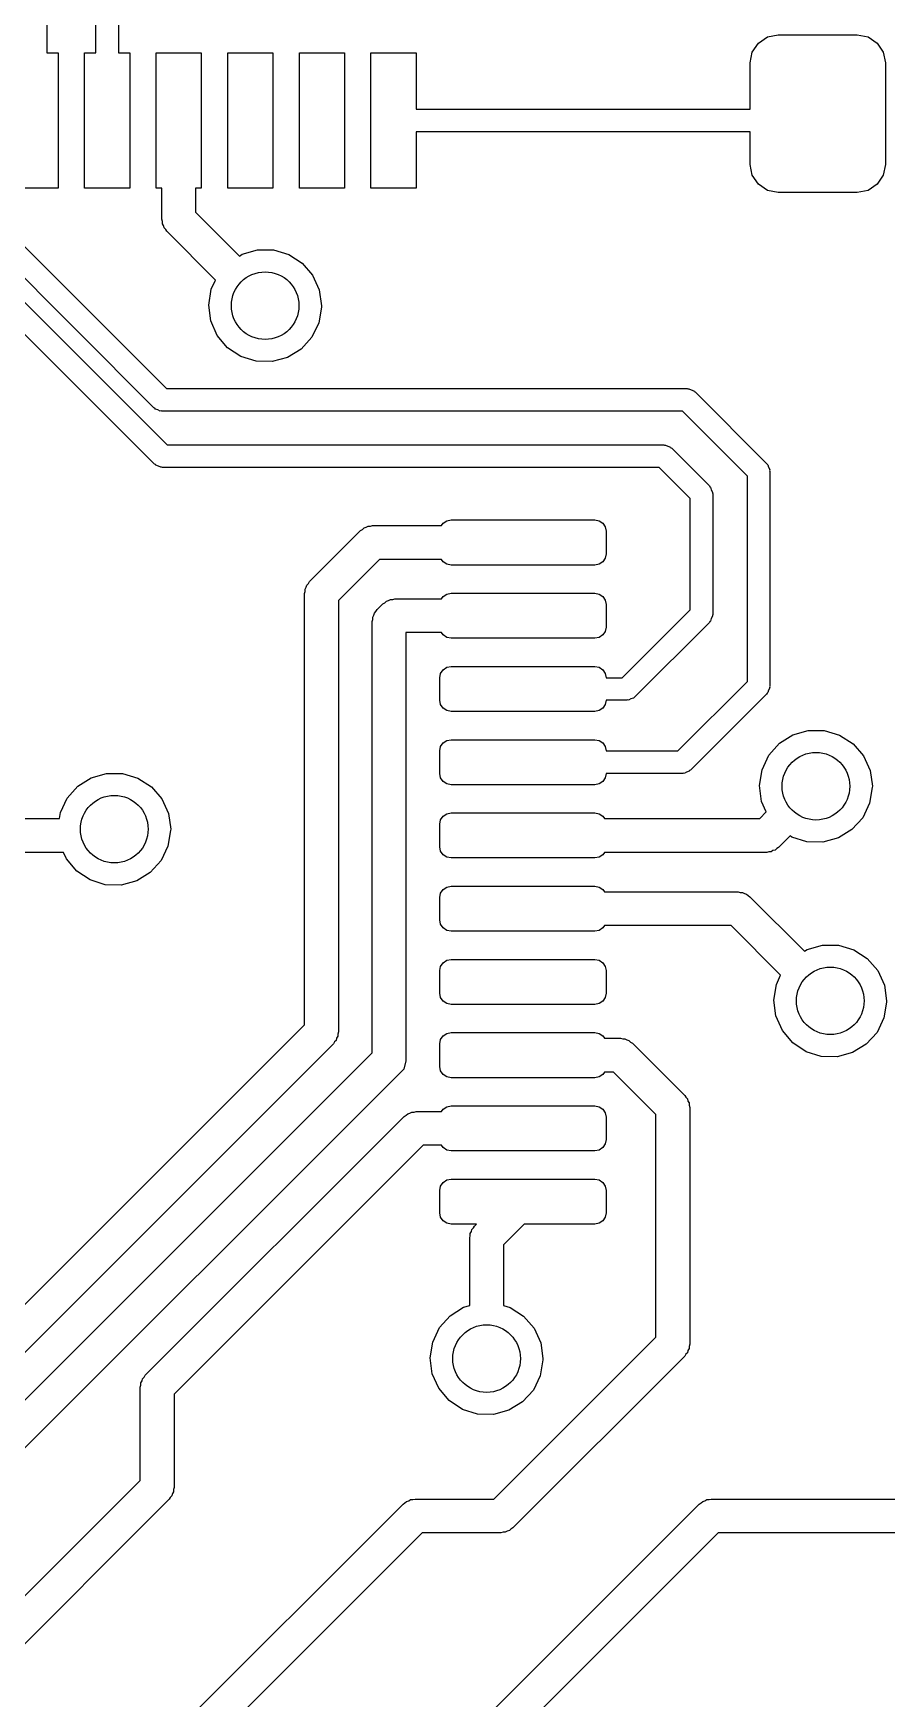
# Model space of a CAD drawing. Extents: x 2.72 to 6.24, y -5.23 to -2.47.
# Drawn here: x 5.352 to 5.65, y -4.244 to -3.662 of the extents above; entities that cross this region are included whole.
import ezdxf

# ---------------------------------------------------------------- set-up
doc = ezdxf.new("R2010")
doc.units = 0
doc.header["$MEASUREMENT"] = 0
doc.layers.add('BLACK', color=7, linetype='CONTINUOUS')

msp = doc.modelspace()

# ---------------------------------------------------------------- linework, layer by layer
at = {"layer": 'BLACK', "linetype": 'CONTINUOUS'}
for p, q in [((5.35644, -3.60226), (5.35644, -3.66874)), ((5.37356, -3.66874), (5.37356, -3.60347)), ((5.38144, -3.6051), (5.38144, -3.66874)), ((5.60276, -3.66852), (5.60489, -3.66532)), ((5.60489, -3.66532), (5.60808, -3.66319)), ((5.60808, -3.66319), (5.61185, -3.66244)), ((5.61185, -3.66244), (5.63941, -3.66244)), ((5.63941, -3.66244), (5.64318, -3.66319)), ((5.64318, -3.66319), (5.64637, -3.66532)), ((5.64637, -3.66532), (5.6485, -3.66852)), ((5.35644, -3.66874), (5.36037, -3.66874)), ((5.36037, -3.66874), (5.36037, -3.71598)), ((5.36963, -3.71598), (5.36963, -3.66874)), ((5.36963, -3.66874), (5.37356, -3.66874)), ((5.38144, -3.66874), (5.38537, -3.66874)), ((5.38537, -3.66874), (5.38537, -3.71598)), ((5.39463, -3.71598), (5.39463, -3.66874)), ((5.39463, -3.66874), (5.41037, -3.66874)), ((5.41037, -3.66874), (5.41037, -3.71598)), ((5.41963, -3.71598), (5.41963, -3.66874)), ((5.41963, -3.66874), (5.43537, -3.66874)), ((5.43537, -3.66874), (5.43537, -3.71598)), ((5.44463, -3.71598), (5.44463, -3.66874)), ((5.44463, -3.66874), (5.46037, -3.66874)), ((5.46037, -3.66874), (5.46037, -3.71598)), ((5.46963, -3.71598), (5.46963, -3.66874)), ((5.46963, -3.66874), (5.48537, -3.66874)), ((5.48537, -3.66874), (5.48537, -3.68843)), ((5.60201, -3.67228), (5.60276, -3.66852)), ((5.6485, -3.66852), (5.64925, -3.67228)), ((5.60201, -3.68843), (5.60201, -3.67228)), ((5.64925, -3.67228), (5.64925, -3.70772)), ((5.48537, -3.68843), (5.60201, -3.68843)), ((5.60201, -3.6963), (5.48537, -3.6963)), ((5.48537, -3.6963), (5.48537, -3.71598)), ((5.60201, -3.70772), (5.60201, -3.6963)), ((5.60276, -3.71148), (5.60201, -3.70772)), ((5.60489, -3.71468), (5.60276, -3.71148)), ((5.6485, -3.71148), (5.64637, -3.71468)), ((5.64925, -3.70772), (5.6485, -3.71148)), ((5.36037, -3.71598), (5.34463, -3.71598)), ((5.38537, -3.71598), (5.36963, -3.71598)), ((5.39659, -3.71598), (5.39463, -3.71598)), ((5.39659, -3.72691), (5.39659, -3.71598)), ((5.41037, -3.71598), (5.40841, -3.71598)), ((5.40841, -3.71598), (5.40841, -3.72446)), ((5.43537, -3.71598), (5.41963, -3.71598)), ((5.46037, -3.71598), (5.44463, -3.71598)), ((5.48537, -3.71598), (5.46963, -3.71598)), ((5.60808, -3.71681), (5.60489, -3.71468)), ((5.61185, -3.71756), (5.60808, -3.71681)), ((5.63941, -3.71756), (5.61185, -3.71756)), ((5.64318, -3.71681), (5.63941, -3.71756)), ((5.64637, -3.71468), (5.64318, -3.71681)), ((5.39386, -3.79278), (5.32472, -3.72364)), ((5.33144, -3.71922), (5.39828, -3.78606)), ((5.3968, -3.72766), (5.39659, -3.72691)), ((5.3968, -3.72844), (5.3968, -3.72766)), ((5.39718, -3.72911), (5.3968, -3.72844)), ((5.39739, -3.72986), (5.39718, -3.72911)), ((5.39794, -3.73041), (5.39739, -3.72986)), ((5.40841, -3.72446), (5.42367, -3.73973)), ((5.39832, -3.73109), (5.39794, -3.73041)), ((5.41536, -3.74812), (5.39832, -3.73109)), ((5.42367, -3.73973), (5.42464, -3.73912)), ((5.42464, -3.73912), (5.43001, -3.73758)), ((5.43001, -3.73758), (5.43559, -3.73762)), ((5.43559, -3.73762), (5.44093, -3.73922)), ((5.44093, -3.73922), (5.44562, -3.74225)), ((5.44562, -3.74225), (5.44926, -3.74648)), ((5.44926, -3.74648), (5.45157, -3.75156)), ((5.41299, -3.75685), (5.41385, -3.75133)), ((5.41385, -3.75133), (5.41536, -3.74812)), ((5.45157, -3.75156), (5.45236, -3.75709)), ((5.34779, -3.75506), (5.39848, -3.80575)), ((5.41372, -3.76238), (5.41299, -3.75685)), ((5.45236, -3.75757), (5.45143, -3.76307)), ((5.45236, -3.75709), (5.45236, -3.75757)), ((5.39406, -3.81247), (5.34338, -3.76178)), ((5.41597, -3.76749), (5.41372, -3.76238)), ((5.45143, -3.76307), (5.449, -3.76809)), ((5.41956, -3.77176), (5.41597, -3.76749)), ((5.449, -3.76809), (5.44525, -3.77223)), ((5.4242, -3.77485), (5.41956, -3.77176)), ((5.42953, -3.77652), (5.4242, -3.77485)), ((5.43511, -3.77662), (5.42953, -3.77652)), ((5.4405, -3.77515), (5.43511, -3.77662)), ((5.44525, -3.77223), (5.4405, -3.77515)), ((5.39828, -3.78606), (5.58, -3.78606)), ((5.58, -3.78606), (5.5803, -3.78616)), ((5.5803, -3.78616), (5.58062, -3.78611)), ((5.58062, -3.78611), (5.58144, -3.78653)), ((5.58144, -3.78653), (5.58231, -3.78681)), ((5.58231, -3.78681), (5.5825, -3.78707)), ((5.5825, -3.78707), (5.58278, -3.78722)), ((5.58278, -3.78722), (5.60778, -3.81222)), ((5.39415, -3.79293), (5.39386, -3.79278)), ((5.39433, -3.79319), (5.39415, -3.79293)), ((5.39521, -3.79347), (5.39433, -3.79319)), ((5.39603, -3.79389), (5.39521, -3.79347)), ((5.39635, -3.79384), (5.39603, -3.79389)), ((5.39665, -3.79394), (5.39635, -3.79384)), ((5.57837, -3.79394), (5.39665, -3.79394)), ((5.60106, -3.81663), (5.57837, -3.79394)), ((5.39848, -3.80575), (5.57185, -3.80575)), ((5.57185, -3.80575), (5.57215, -3.80585)), ((5.57215, -3.80585), (5.57246, -3.8058)), ((5.57246, -3.8058), (5.57328, -3.80622)), ((5.57328, -3.80622), (5.57416, -3.8065)), ((5.57416, -3.8065), (5.57435, -3.80676)), ((5.57435, -3.80676), (5.57463, -3.8069)), ((5.57463, -3.8069), (5.58778, -3.82005)), ((5.39435, -3.81261), (5.39406, -3.81247)), ((5.39453, -3.81287), (5.39435, -3.81261)), ((5.39541, -3.81316), (5.39453, -3.81287)), ((5.39623, -3.81357), (5.39541, -3.81316)), ((5.39654, -3.81352), (5.39623, -3.81357)), ((5.39685, -3.81362), (5.39654, -3.81352)), ((5.57022, -3.81362), (5.39685, -3.81362)), ((5.58106, -3.82447), (5.57022, -3.81362)), ((5.60106, -3.88837), (5.60106, -3.81663)), ((5.60778, -3.81222), (5.60793, -3.8125)), ((5.60793, -3.8125), (5.60819, -3.81269)), ((5.60819, -3.81269), (5.60847, -3.81356)), ((5.60847, -3.81356), (5.60889, -3.81438)), ((5.60889, -3.81438), (5.60884, -3.8147)), ((5.60884, -3.8147), (5.60894, -3.815)), ((5.60894, -3.815), (5.60894, -3.89)), ((5.58778, -3.82005), (5.58793, -3.82034)), ((5.58793, -3.82034), (5.58819, -3.82052)), ((5.58819, -3.82052), (5.58847, -3.8214)), ((5.58847, -3.8214), (5.58889, -3.82222)), ((5.58889, -3.82222), (5.58884, -3.82254)), ((5.58884, -3.82254), (5.58894, -3.82284)), ((5.58894, -3.82284), (5.58894, -3.865)), ((5.58106, -3.86337), (5.58106, -3.82447)), ((5.46665, -3.83528), (5.4672, -3.83473)), ((5.4672, -3.83473), (5.46796, -3.83453)), ((5.46796, -3.83453), (5.46863, -3.83414)), ((5.46863, -3.83414), (5.46941, -3.83414)), ((5.46941, -3.83414), (5.47016, -3.83394)), ((5.47016, -3.83394), (5.49427, -3.83394)), ((5.49427, -3.83394), (5.49481, -3.83312)), ((5.49481, -3.83312), (5.49609, -3.83227)), ((5.49609, -3.83227), (5.4976, -3.83197)), ((5.4976, -3.83197), (5.5478, -3.83197)), ((5.5478, -3.83197), (5.5493, -3.83227)), ((5.5493, -3.83227), (5.55058, -3.83312)), ((5.55058, -3.83312), (5.55143, -3.8344)), ((5.55143, -3.8344), (5.55173, -3.83591)), ((5.44815, -3.8535), (5.46598, -3.83567)), ((5.46598, -3.83567), (5.46665, -3.83528)), ((5.55173, -3.83591), (5.55173, -3.84378)), ((5.4726, -3.84575), (5.45823, -3.86012)), ((5.49427, -3.84575), (5.4726, -3.84575)), ((5.49481, -3.84656), (5.49427, -3.84575)), ((5.49609, -3.84742), (5.49481, -3.84656)), ((5.55058, -3.84656), (5.5493, -3.84742)), ((5.55143, -3.84529), (5.55058, -3.84656)), ((5.55173, -3.84378), (5.55143, -3.84529)), ((5.4976, -3.84772), (5.49609, -3.84742)), ((5.5478, -3.84772), (5.4976, -3.84772)), ((5.5493, -3.84742), (5.5478, -3.84772)), ((5.44642, -3.85768), (5.44662, -3.85693)), ((5.44642, -4.00842), (5.44642, -3.85768)), ((5.44662, -3.85615), (5.44701, -3.85548)), ((5.44662, -3.85693), (5.44662, -3.85615)), ((5.44701, -3.85548), (5.44721, -3.85472)), ((5.44721, -3.85472), (5.44776, -3.85417)), ((5.44776, -3.85417), (5.44815, -3.8535)), ((5.49481, -3.85871), (5.49609, -3.85786)), ((5.49609, -3.85786), (5.4976, -3.85756)), ((5.4976, -3.85756), (5.5478, -3.85756)), ((5.5478, -3.85756), (5.5493, -3.85786)), ((5.5493, -3.85786), (5.55058, -3.85871)), ((5.45823, -3.86012), (5.45823, -4.01086)), ((5.47083, -3.86451), (5.47138, -3.86396)), ((5.47138, -3.86396), (5.47177, -3.86329)), ((5.47177, -3.86329), (5.4738, -3.86126)), ((5.4738, -3.86126), (5.47447, -3.86087)), ((5.47447, -3.86087), (5.47502, -3.86032)), ((5.47502, -3.86032), (5.47577, -3.86012)), ((5.47577, -3.86012), (5.47645, -3.85973)), ((5.47645, -3.85973), (5.47722, -3.85973)), ((5.47722, -3.85973), (5.47797, -3.85953)), ((5.47797, -3.85953), (5.49427, -3.85953)), ((5.49427, -3.85953), (5.49481, -3.85871)), ((5.55058, -3.85871), (5.55143, -3.85999)), ((5.55143, -3.85999), (5.55173, -3.8615)), ((5.55173, -3.8615), (5.55173, -3.86937)), ((5.55735, -3.88709), (5.58106, -3.86337)), ((5.47004, -3.86746), (5.47024, -3.86671)), ((5.47004, -4.0182), (5.47004, -3.86746)), ((5.47024, -3.86593), (5.47063, -3.86526)), ((5.47024, -3.86671), (5.47024, -3.86593)), ((5.47063, -3.86526), (5.47083, -3.86451)), ((5.55173, -3.86937), (5.55143, -3.87088)), ((5.58778, -3.86778), (5.56176, -3.89381)), ((5.58793, -3.8675), (5.58778, -3.86778)), ((5.58819, -3.86731), (5.58793, -3.8675)), ((5.58847, -3.86644), (5.58819, -3.86731)), ((5.58889, -3.86562), (5.58847, -3.86644)), ((5.58894, -3.865), (5.58884, -3.8653)), ((5.58884, -3.8653), (5.58889, -3.86562)), ((5.49427, -3.87134), (5.48185, -3.87134)), ((5.48185, -3.87134), (5.48185, -4.02094)), ((5.49481, -3.87215), (5.49427, -3.87134)), ((5.49609, -3.87301), (5.49481, -3.87215)), ((5.4976, -3.87331), (5.49609, -3.87301)), ((5.5478, -3.87331), (5.4976, -3.87331)), ((5.5493, -3.87301), (5.5478, -3.87331)), ((5.55058, -3.87215), (5.5493, -3.87301)), ((5.55143, -3.87088), (5.55058, -3.87215)), ((5.49366, -3.88709), (5.49396, -3.88558)), ((5.49366, -3.89496), (5.49366, -3.88709)), ((5.49396, -3.88558), (5.49481, -3.8843)), ((5.49481, -3.8843), (5.49609, -3.88345)), ((5.49609, -3.88345), (5.4976, -3.88315)), ((5.4976, -3.88315), (5.5478, -3.88315)), ((5.5478, -3.88315), (5.5493, -3.88345)), ((5.5493, -3.88345), (5.55058, -3.8843)), ((5.55058, -3.8843), (5.55143, -3.88558)), ((5.55143, -3.88558), (5.55173, -3.88709)), ((5.55173, -3.88709), (5.55735, -3.88709)), ((5.57676, -3.91268), (5.60106, -3.88837)), ((5.60778, -3.89278), (5.58117, -3.9194)), ((5.60793, -3.8925), (5.60778, -3.89278)), ((5.60819, -3.89231), (5.60793, -3.8925)), ((5.60847, -3.89144), (5.60819, -3.89231)), ((5.60889, -3.89062), (5.60847, -3.89144)), ((5.60894, -3.89), (5.60884, -3.8903)), ((5.60884, -3.8903), (5.60889, -3.89062)), ((5.49396, -3.89647), (5.49366, -3.89496)), ((5.49481, -3.89774), (5.49396, -3.89647)), ((5.49609, -3.8986), (5.49481, -3.89774)), ((5.4976, -3.8989), (5.49609, -3.8986)), ((5.5478, -3.8989), (5.4976, -3.8989)), ((5.5493, -3.8986), (5.5478, -3.8989)), ((5.55058, -3.89774), (5.5493, -3.8986)), ((5.55143, -3.89647), (5.55058, -3.89774)), ((5.55173, -3.89496), (5.55143, -3.89647)), ((5.55898, -3.89496), (5.55173, -3.89496)), ((5.55928, -3.89486), (5.55898, -3.89496)), ((5.55959, -3.89491), (5.55928, -3.89486)), ((5.56041, -3.89449), (5.55959, -3.89491)), ((5.56129, -3.89421), (5.56041, -3.89449)), ((5.56148, -3.89395), (5.56129, -3.89421)), ((5.56176, -3.89381), (5.56148, -3.89395)), ((5.49396, -3.91117), (5.49481, -3.90989)), ((5.49481, -3.90989), (5.49609, -3.90904)), ((5.49609, -3.90904), (5.4976, -3.90874)), ((5.4976, -3.90874), (5.5478, -3.90874)), ((5.5478, -3.90874), (5.5493, -3.90904)), ((5.5493, -3.90904), (5.55058, -3.90989)), ((5.55058, -3.90989), (5.55143, -3.91117)), ((5.60855, -3.91419), (5.61224, -3.91001)), ((5.61224, -3.91001), (5.61696, -3.90703)), ((5.61696, -3.90703), (5.62233, -3.9055)), ((5.62233, -3.9055), (5.62791, -3.90553)), ((5.62791, -3.90553), (5.63326, -3.90713)), ((5.63326, -3.90713), (5.63794, -3.91017)), ((5.63794, -3.91017), (5.64158, -3.91439)), ((5.49366, -3.91268), (5.49396, -3.91117)), ((5.49366, -3.92055), (5.49366, -3.91268)), ((5.55143, -3.91117), (5.55173, -3.91268)), ((5.55173, -3.91268), (5.57676, -3.91268)), ((5.60618, -3.91924), (5.60855, -3.91419)), ((5.64158, -3.91439), (5.64389, -3.91948)), ((5.36724, -3.92501), (5.37196, -3.92203)), ((5.37196, -3.92203), (5.37733, -3.9205)), ((5.37733, -3.9205), (5.38291, -3.92053)), ((5.38291, -3.92053), (5.38826, -3.92213)), ((5.38826, -3.92213), (5.39294, -3.92517)), ((5.49396, -3.92206), (5.49366, -3.92055)), ((5.49481, -3.92334), (5.49396, -3.92206)), ((5.55143, -3.92206), (5.55058, -3.92334)), ((5.55173, -3.92055), (5.55143, -3.92206)), ((5.57839, -3.92055), (5.55173, -3.92055)), ((5.57869, -3.92045), (5.57839, -3.92055)), ((5.579, -3.9205), (5.57869, -3.92045)), ((5.57982, -3.92008), (5.579, -3.9205)), ((5.5807, -3.9198), (5.57982, -3.92008)), ((5.58089, -3.91954), (5.5807, -3.9198)), ((5.58117, -3.9194), (5.58089, -3.91954)), ((5.60532, -3.92476), (5.60618, -3.91924)), ((5.64389, -3.91948), (5.64469, -3.925)), ((5.36355, -3.92919), (5.36724, -3.92501)), ((5.39294, -3.92517), (5.39658, -3.92939)), ((5.49609, -3.92419), (5.49481, -3.92334)), ((5.4976, -3.92449), (5.49609, -3.92419)), ((5.5478, -3.92449), (5.4976, -3.92449)), ((5.5493, -3.92419), (5.5478, -3.92449)), ((5.55058, -3.92334), (5.5493, -3.92419)), ((5.60604, -3.93029), (5.60532, -3.92476)), ((5.64468, -3.92548), (5.64375, -3.93098)), ((5.64469, -3.925), (5.64468, -3.92548)), ((5.36118, -3.93424), (5.36355, -3.92919)), ((5.39658, -3.92939), (5.39889, -3.93448)), ((5.60766, -3.93398), (5.60604, -3.93029)), ((5.64375, -3.93098), (5.64132, -3.93601)), ((5.32573, -3.9363), (5.36086, -3.9363)), ((5.36086, -3.9363), (5.36118, -3.93424)), ((5.39889, -3.93448), (5.39969, -3.94)), ((5.49366, -3.93827), (5.49396, -3.93676)), ((5.49366, -3.94614), (5.49366, -3.93827)), ((5.49396, -3.93676), (5.49481, -3.93548)), ((5.49481, -3.93548), (5.49609, -3.93463)), ((5.49609, -3.93463), (5.4976, -3.93433)), ((5.4976, -3.93433), (5.5478, -3.93433)), ((5.5478, -3.93433), (5.5493, -3.93463)), ((5.5493, -3.93463), (5.55058, -3.93548)), ((5.55058, -3.93548), (5.55112, -3.9363)), ((5.55112, -3.9363), (5.60535, -3.9363)), ((5.60535, -3.9363), (5.60766, -3.93398)), ((5.64132, -3.93601), (5.63757, -3.94015)), ((5.39968, -3.94048), (5.39875, -3.94598)), ((5.39969, -3.94), (5.39968, -3.94048)), ((5.61596, -3.94239), (5.61197, -3.94638)), ((5.61653, -3.94277), (5.61596, -3.94239)), ((5.62185, -3.94443), (5.61653, -3.94277)), ((5.62743, -3.94453), (5.62185, -3.94443)), ((5.63282, -3.94307), (5.62743, -3.94453)), ((5.63757, -3.94015), (5.63282, -3.94307)), ((5.36228, -3.94811), (5.32573, -3.94811)), ((5.36329, -3.9504), (5.36228, -3.94811)), ((5.36688, -3.95467), (5.36329, -3.9504)), ((5.39632, -3.95101), (5.39257, -3.95515)), ((5.39875, -3.94598), (5.39632, -3.95101)), ((5.49396, -3.94765), (5.49366, -3.94614)), ((5.49481, -3.94893), (5.49396, -3.94765)), ((5.49609, -3.94978), (5.49481, -3.94893)), ((5.4976, -3.95008), (5.49609, -3.94978)), ((5.5478, -3.95008), (5.4976, -3.95008)), ((5.5493, -3.94978), (5.5478, -3.95008)), ((5.55058, -3.94893), (5.5493, -3.94978)), ((5.55112, -3.94811), (5.55058, -3.94893)), ((5.6078, -3.94811), (5.55112, -3.94811)), ((5.60855, -3.94791), (5.6078, -3.94811)), ((5.60932, -3.94791), (5.60855, -3.94791)), ((5.61, -3.94752), (5.60932, -3.94791)), ((5.61075, -3.94732), (5.61, -3.94752)), ((5.6113, -3.94677), (5.61075, -3.94732)), ((5.61197, -3.94638), (5.6113, -3.94677)), ((5.37153, -3.95777), (5.36688, -3.95467)), ((5.39257, -3.95515), (5.38782, -3.95807)), ((5.37685, -3.95943), (5.37153, -3.95777)), ((5.38243, -3.95953), (5.37685, -3.95943)), ((5.38782, -3.95807), (5.38243, -3.95953)), ((5.49366, -3.96386), (5.49396, -3.96235)), ((5.49396, -3.96235), (5.49481, -3.96107)), ((5.49481, -3.96107), (5.49609, -3.96022)), ((5.49609, -3.96022), (5.4976, -3.95992)), ((5.4976, -3.95992), (5.5478, -3.95992)), ((5.5478, -3.95992), (5.5493, -3.96022)), ((5.5493, -3.96022), (5.55058, -3.96107)), ((5.55058, -3.96107), (5.55112, -3.96189)), ((5.55112, -3.96189), (5.5978, -3.96189)), ((5.5978, -3.96189), (5.59855, -3.96209)), ((5.59855, -3.96209), (5.59932, -3.96209)), ((5.59932, -3.96209), (5.6, -3.96248)), ((5.6, -3.96248), (5.60075, -3.96268)), ((5.60075, -3.96268), (5.6013, -3.96323)), ((5.49366, -3.97173), (5.49366, -3.96386)), ((5.6013, -3.96323), (5.60197, -3.96362)), ((5.60197, -3.96362), (5.62099, -3.98264)), ((5.49396, -3.97324), (5.49366, -3.97173)), ((5.49481, -3.97452), (5.49396, -3.97324)), ((5.49609, -3.97537), (5.49481, -3.97452)), ((5.55058, -3.97452), (5.5493, -3.97537)), ((5.55112, -3.9737), (5.55058, -3.97452)), ((5.59535, -3.9737), (5.55112, -3.9737)), ((5.61268, -3.99103), (5.59535, -3.9737)), ((5.4976, -3.97567), (5.49609, -3.97537)), ((5.5478, -3.97567), (5.4976, -3.97567)), ((5.5493, -3.97537), (5.5478, -3.97567)), ((5.49481, -3.98666), (5.49609, -3.98581)), ((5.49609, -3.98581), (5.4976, -3.98551)), ((5.4976, -3.98551), (5.5478, -3.98551)), ((5.5478, -3.98551), (5.5493, -3.98581)), ((5.5493, -3.98581), (5.55058, -3.98666)), ((5.62099, -3.98264), (5.62196, -3.98203)), ((5.62196, -3.98203), (5.62733, -3.9805)), ((5.62733, -3.9805), (5.63291, -3.98053)), ((5.63291, -3.98053), (5.63826, -3.98213)), ((5.63826, -3.98213), (5.64294, -3.98517)), ((5.64294, -3.98517), (5.64658, -3.98939)), ((5.49366, -3.98945), (5.49396, -3.98794)), ((5.49366, -3.99732), (5.49366, -3.98945)), ((5.49396, -3.98794), (5.49481, -3.98666)), ((5.55058, -3.98666), (5.55143, -3.98794)), ((5.55143, -3.98794), (5.55173, -3.98945)), ((5.55173, -3.98945), (5.55173, -3.99732)), ((5.61118, -3.99424), (5.61268, -3.99103)), ((5.64658, -3.98939), (5.64889, -3.99448)), ((5.49396, -3.99883), (5.49366, -3.99732)), ((5.55173, -3.99732), (5.55143, -3.99883)), ((5.61032, -3.99976), (5.61118, -3.99424)), ((5.64889, -3.99448), (5.64969, -4)), ((5.49481, -4.00011), (5.49396, -3.99883)), ((5.49609, -4.00096), (5.49481, -4.00011)), ((5.4976, -4.00126), (5.49609, -4.00096)), ((5.5478, -4.00126), (5.4976, -4.00126)), ((5.5493, -4.00096), (5.5478, -4.00126)), ((5.55058, -4.00011), (5.5493, -4.00096)), ((5.55143, -3.99883), (5.55058, -4.00011)), ((5.61104, -4.00529), (5.61032, -3.99976)), ((5.64968, -4.00048), (5.64875, -4.00598)), ((5.64969, -4), (5.64968, -4.00048)), ((5.28393, -4.1709), (5.44642, -4.00842)), ((5.61329, -4.0104), (5.61104, -4.00529)), ((5.64875, -4.00598), (5.64632, -4.01101)), ((5.4565, -4.01504), (5.29055, -4.18098)), ((5.45689, -4.01437), (5.4565, -4.01504)), ((5.45744, -4.01382), (5.45689, -4.01437)), ((5.45764, -4.01307), (5.45744, -4.01382)), ((5.45803, -4.01239), (5.45764, -4.01307)), ((5.45823, -4.01086), (5.45803, -4.01161)), ((5.45803, -4.01161), (5.45803, -4.01239)), ((5.49366, -4.01504), (5.49396, -4.01353)), ((5.49366, -4.02291), (5.49366, -4.01504)), ((5.49396, -4.01353), (5.49481, -4.01226)), ((5.49481, -4.01226), (5.49609, -4.0114)), ((5.49609, -4.0114), (5.4976, -4.0111)), ((5.4976, -4.0111), (5.5478, -4.0111)), ((5.5478, -4.0111), (5.5493, -4.0114)), ((5.5493, -4.0114), (5.55058, -4.01226)), ((5.55058, -4.01226), (5.55112, -4.01307)), ((5.55112, -4.01307), (5.55676, -4.01307)), ((5.55676, -4.01307), (5.55752, -4.01327)), ((5.55752, -4.01327), (5.55829, -4.01327)), ((5.55829, -4.01327), (5.55897, -4.01366)), ((5.55897, -4.01366), (5.55972, -4.01386)), ((5.55972, -4.01386), (5.56027, -4.01441)), ((5.56027, -4.01441), (5.56094, -4.0148)), ((5.56094, -4.0148), (5.57918, -4.03304)), ((5.61688, -4.01467), (5.61329, -4.0104)), ((5.62153, -4.01777), (5.61688, -4.01467)), ((5.64257, -4.01515), (5.63782, -4.01807)), ((5.64632, -4.01101), (5.64257, -4.01515)), ((5.30582, -4.18242), (5.47004, -4.0182)), ((5.48185, -4.02094), (5.48106, -4.0239)), ((5.62685, -4.01943), (5.62153, -4.01777)), ((5.63243, -4.01953), (5.62685, -4.01943)), ((5.63782, -4.01807), (5.63243, -4.01953)), ((5.47888, -4.02606), (5.31591, -4.18904)), ((5.4789, -4.02606), (5.47888, -4.02606)), ((5.48106, -4.0239), (5.4789, -4.02606)), ((5.49396, -4.02442), (5.49366, -4.02291)), ((5.49481, -4.0257), (5.49396, -4.02442)), ((5.49609, -4.02655), (5.49481, -4.0257)), ((5.4976, -4.02685), (5.49609, -4.02655)), ((5.5478, -4.02685), (5.4976, -4.02685)), ((5.5493, -4.02655), (5.5478, -4.02685)), ((5.55058, -4.0257), (5.5493, -4.02655)), ((5.55112, -4.02488), (5.55058, -4.0257)), ((5.55432, -4.02488), (5.55112, -4.02488)), ((5.56909, -4.03966), (5.55432, -4.02488)), ((5.48468, -4.03886), (5.48543, -4.03866)), ((5.48543, -4.03866), (5.49427, -4.03866)), ((5.49427, -4.03866), (5.49481, -4.03785)), ((5.49481, -4.03785), (5.49609, -4.03699)), ((5.49609, -4.03699), (5.4976, -4.03669)), ((5.4976, -4.03669), (5.5478, -4.03669)), ((5.5478, -4.03669), (5.5493, -4.03699)), ((5.5493, -4.03699), (5.55058, -4.03785)), ((5.55058, -4.03785), (5.55143, -4.03912)), ((5.57918, -4.03304), (5.57956, -4.03371)), ((5.57956, -4.03371), (5.58011, -4.03426)), ((5.58011, -4.03426), (5.58032, -4.03501)), ((5.58032, -4.03501), (5.5807, -4.03568)), ((5.5807, -4.03568), (5.5807, -4.03646)), ((5.5807, -4.03646), (5.58091, -4.03721)), ((5.58091, -4.03721), (5.58091, -4.12)), ((5.39082, -4.13082), (5.48126, -4.04039)), ((5.48126, -4.04039), (5.48193, -4.04)), ((5.48193, -4.04), (5.48248, -4.03945)), ((5.48248, -4.03945), (5.48323, -4.03925)), ((5.48323, -4.03925), (5.4839, -4.03886)), ((5.4839, -4.03886), (5.48468, -4.03886)), ((5.55143, -4.03912), (5.55173, -4.04063)), ((5.55173, -4.04063), (5.55173, -4.0485)), ((5.56909, -4.11755), (5.56909, -4.03966)), ((5.55143, -4.05001), (5.55058, -4.05129)), ((5.55173, -4.0485), (5.55143, -4.05001)), ((5.48788, -4.05047), (5.40091, -4.13745)), ((5.49427, -4.05047), (5.48788, -4.05047)), ((5.49481, -4.05129), (5.49427, -4.05047)), ((5.49609, -4.05214), (5.49481, -4.05129)), ((5.4976, -4.05244), (5.49609, -4.05214)), ((5.5478, -4.05244), (5.4976, -4.05244)), ((5.5493, -4.05214), (5.5478, -4.05244)), ((5.55058, -4.05129), (5.5493, -4.05214)), ((5.49366, -4.06622), (5.49396, -4.06471)), ((5.49366, -4.07409), (5.49366, -4.06622)), ((5.49396, -4.06471), (5.49481, -4.06344)), ((5.49481, -4.06344), (5.49609, -4.06258)), ((5.49609, -4.06258), (5.4976, -4.06228)), ((5.4976, -4.06228), (5.5478, -4.06228)), ((5.5478, -4.06228), (5.5493, -4.06258)), ((5.5493, -4.06258), (5.55058, -4.06344)), ((5.55058, -4.06344), (5.55143, -4.06471)), ((5.55143, -4.06471), (5.55173, -4.06622)), ((5.55173, -4.06622), (5.55173, -4.07409)), ((5.49396, -4.0756), (5.49366, -4.07409)), ((5.49481, -4.07688), (5.49396, -4.0756)), ((5.49609, -4.07773), (5.49481, -4.07688)), ((5.4976, -4.07803), (5.49609, -4.07773)), ((5.50647, -4.07803), (5.4976, -4.07803)), ((5.50489, -4.0799), (5.50544, -4.07935)), ((5.50544, -4.07935), (5.50582, -4.07868)), ((5.50582, -4.07868), (5.50647, -4.07803)), ((5.52317, -4.07803), (5.51591, -4.0853)), ((5.5478, -4.07803), (5.52317, -4.07803)), ((5.5493, -4.07773), (5.5478, -4.07803)), ((5.55058, -4.07688), (5.5493, -4.07773)), ((5.55143, -4.0756), (5.55058, -4.07688)), ((5.55173, -4.07409), (5.55143, -4.0756)), ((5.50409, -4.08285), (5.5043, -4.0821)), ((5.50409, -4.10642), (5.50409, -4.08285)), ((5.5043, -4.08133), (5.50468, -4.08065)), ((5.5043, -4.0821), (5.5043, -4.08133)), ((5.50468, -4.08065), (5.50489, -4.0799)), ((5.51591, -4.0853), (5.51591, -4.10643)), ((5.49724, -4.11001), (5.50196, -4.10703)), ((5.50196, -4.10703), (5.50409, -4.10642)), ((5.51591, -4.10643), (5.51826, -4.10713)), ((5.51826, -4.10713), (5.52294, -4.11017)), ((5.49118, -4.11924), (5.49355, -4.11419)), ((5.49355, -4.11419), (5.49724, -4.11001)), ((5.52294, -4.11017), (5.52658, -4.11439)), ((5.49032, -4.12476), (5.49118, -4.11924)), ((5.51255, -4.17409), (5.56909, -4.11755)), ((5.52658, -4.11439), (5.52889, -4.11948)), ((5.52889, -4.11948), (5.52969, -4.125)), ((5.58091, -4.12), (5.5807, -4.12075)), ((5.49104, -4.13029), (5.49032, -4.12476)), ((5.57918, -4.12418), (5.51918, -4.18418)), ((5.52968, -4.12548), (5.52875, -4.13098)), ((5.52969, -4.125), (5.52968, -4.12548)), ((5.57956, -4.1235), (5.57918, -4.12418)), ((5.58011, -4.12295), (5.57956, -4.1235)), ((5.58032, -4.1222), (5.58011, -4.12295)), ((5.5807, -4.12153), (5.58032, -4.1222)), ((5.5807, -4.12075), (5.5807, -4.12153)), ((5.38989, -4.13205), (5.39044, -4.1315)), ((5.39044, -4.1315), (5.39082, -4.13082)), ((5.49329, -4.1354), (5.49104, -4.13029)), ((5.52875, -4.13098), (5.52632, -4.13601)), ((5.38909, -4.135), (5.3893, -4.13425)), ((5.38909, -4.16755), (5.38909, -4.135)), ((5.3893, -4.13347), (5.38968, -4.1328)), ((5.3893, -4.13425), (5.3893, -4.13347)), ((5.38968, -4.1328), (5.38989, -4.13205)), ((5.40091, -4.13745), (5.40091, -4.17)), ((5.49688, -4.13967), (5.49329, -4.1354)), ((5.52632, -4.13601), (5.52257, -4.14015)), ((5.50153, -4.14277), (5.49688, -4.13967)), ((5.50685, -4.14443), (5.50153, -4.14277)), ((5.51782, -4.14307), (5.51243, -4.14453)), ((5.52257, -4.14015), (5.51782, -4.14307)), ((5.51243, -4.14453), (5.50685, -4.14443)), ((5.27755, -4.27909), (5.38909, -4.16755)), ((5.40032, -4.1722), (5.40011, -4.17295)), ((5.4007, -4.17153), (5.40032, -4.1722)), ((5.40091, -4.17), (5.4007, -4.17075)), ((5.4007, -4.17075), (5.4007, -4.17153)), ((5.39918, -4.17418), (5.28418, -4.28918)), ((5.35255, -4.30409), (5.48082, -4.17582)), ((5.39956, -4.1735), (5.39918, -4.17418)), ((5.40011, -4.17295), (5.39956, -4.1735)), ((5.40907, -4.35098), (5.58423, -4.17582)), ((5.48082, -4.17582), (5.4815, -4.17544)), ((5.4815, -4.17544), (5.48205, -4.17489)), ((5.48205, -4.17489), (5.4828, -4.17468)), ((5.4828, -4.17468), (5.48347, -4.1743)), ((5.48347, -4.1743), (5.48425, -4.1743)), ((5.48425, -4.1743), (5.485, -4.17409)), ((5.485, -4.17409), (5.51255, -4.17409)), ((5.58423, -4.17582), (5.5849, -4.17544)), ((5.5849, -4.17544), (5.58545, -4.17489)), ((5.58545, -4.17489), (5.5862, -4.17468)), ((5.5862, -4.17468), (5.58688, -4.1743)), ((5.58688, -4.1743), (5.58766, -4.1743)), ((5.58766, -4.1743), (5.58841, -4.17409)), ((5.58841, -4.17409), (5.75094, -4.17409)), ((5.48745, -4.18591), (5.35918, -4.31418)), ((5.59085, -4.18591), (5.41915, -4.3576)), ((5.515, -4.18591), (5.48745, -4.18591)), ((5.51575, -4.1857), (5.515, -4.18591)), ((5.51653, -4.1857), (5.51575, -4.1857)), ((5.5172, -4.18532), (5.51653, -4.1857)), ((5.51795, -4.18511), (5.5172, -4.18532)), ((5.5185, -4.18456), (5.51795, -4.18511)), ((5.51918, -4.18418), (5.5185, -4.18456)), ((5.75339, -4.18591), (5.59085, -4.18591))]:
    msp.add_line(p, q, dxfattribs=at)
at = {"layer": 'BLACK'}
for centre in [(5.43268, -3.75709), (5.625, -3.925), (5.38, -3.94), (5.63, -4), (5.51, -4.125)]:
    msp.add_circle(centre, 0.01181, dxfattribs=at)

doc.saveas('drawing.dxf')
